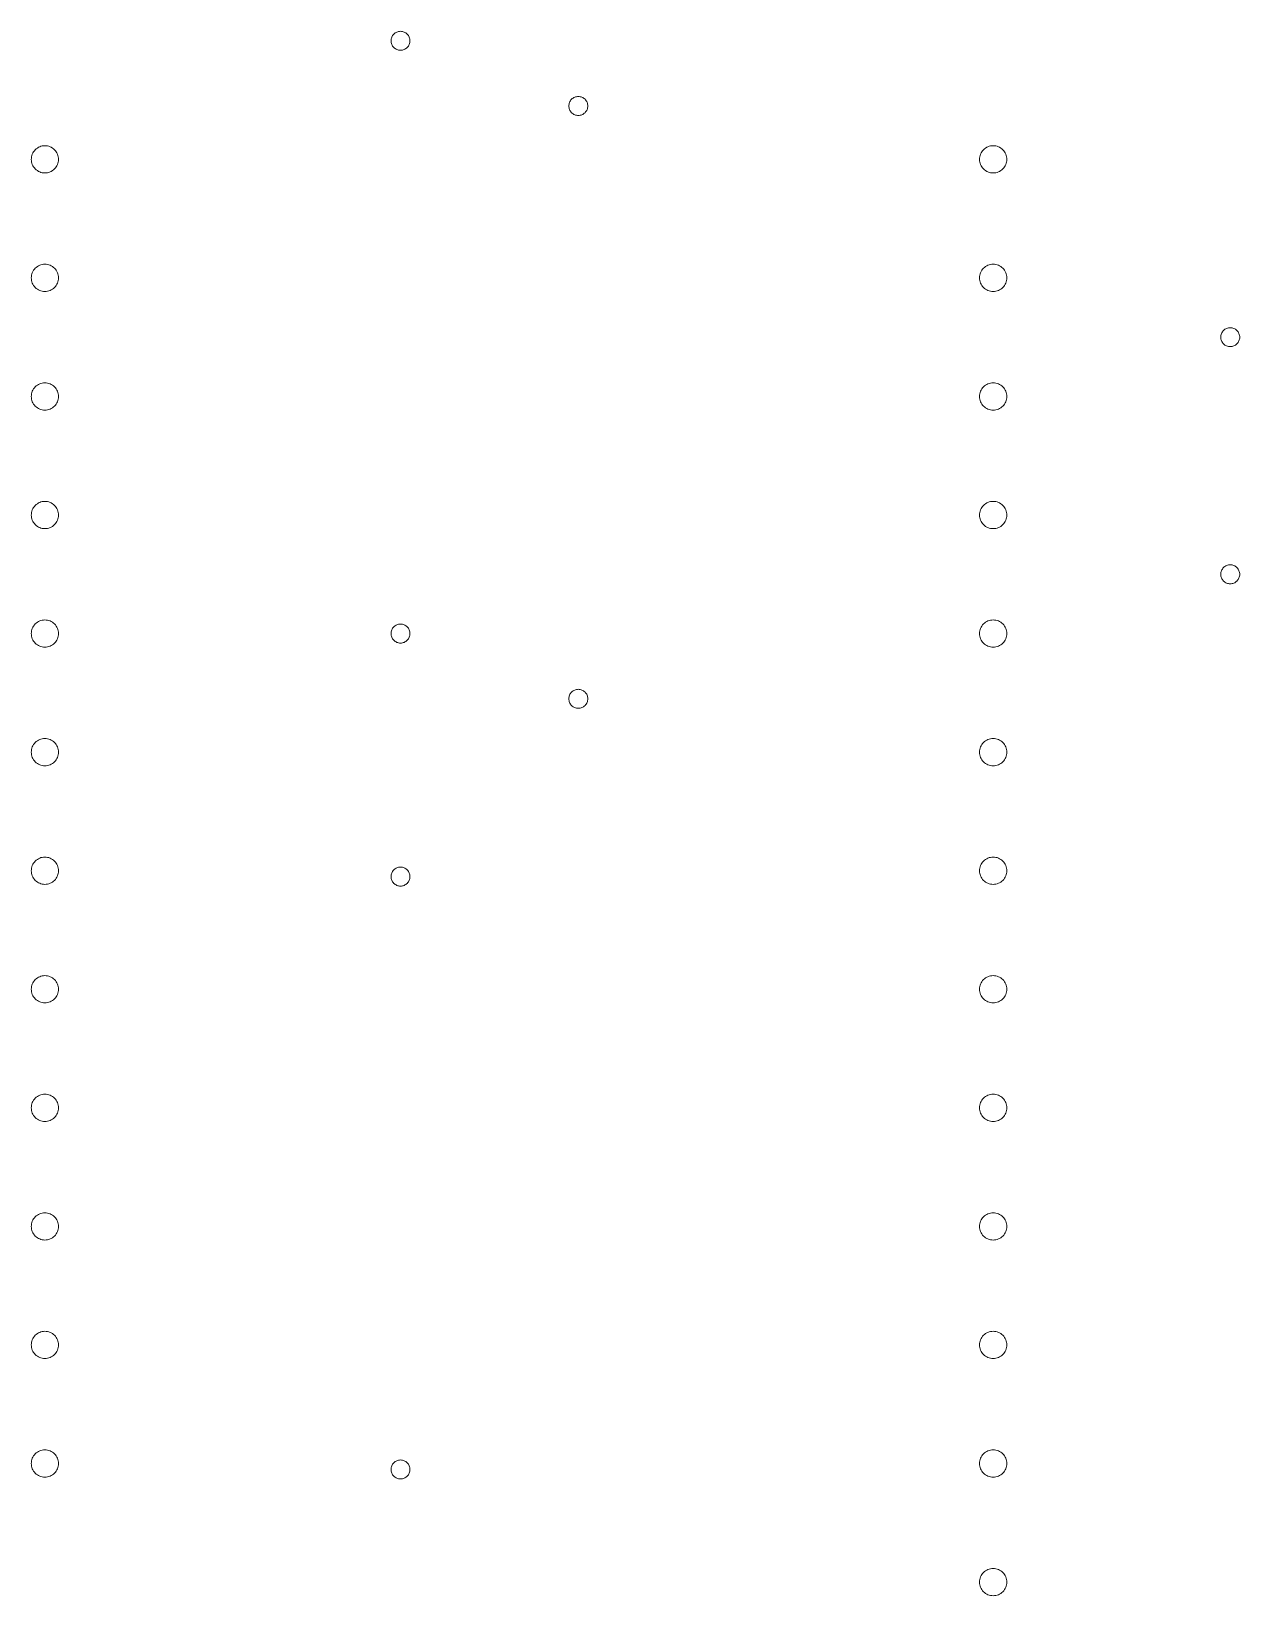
# Model space of a CAD drawing. Header units: inches. Extents: x 0 to 178, y 28 to 230.
# Drawn here: x 0 to 73.4, y 135.4 to 230.4 of the extents above; entities that cross this region are included whole.
import ezdxf

# ---------------------------------------------------------------- set-up
doc = ezdxf.new("R2010")
doc.units = ezdxf.units.IN
doc.header["$MEASUREMENT"] = 0
doc.layers.add('Layer 1', color=7, linetype='Continuous')

msp = doc.modelspace()

# ---------------------------------------------------------------- linework, layer by layer
at = {"layer": 'Layer 1', "color": 113, "lineweight": 5, "true_color": 0x66cc99}
for points in [[(23.004, 229.86), (23.001, 229.804), (22.993, 229.748), (22.979, 229.693), (22.96, 229.64), (22.936, 229.588), (22.907, 229.54), (22.873, 229.495), (22.835, 229.453), (22.793, 229.415), (22.748, 229.381), (22.7, 229.352), (22.648, 229.328), (22.595, 229.309), (22.54, 229.295), (22.484, 229.287), (22.428, 229.284), (22.372, 229.287), (22.316, 229.295), (22.261, 229.309), (22.208, 229.328), (22.156, 229.352), (22.108, 229.381), (22.063, 229.415), (22.021, 229.453), (21.983, 229.495), (21.949, 229.54), (21.92, 229.588), (21.896, 229.64), (21.877, 229.693), (21.863, 229.748), (21.855, 229.804), (21.852, 229.86), (21.855, 229.916), (21.863, 229.972), (21.877, 230.027), (21.896, 230.08), (21.92, 230.132), (21.949, 230.18), (21.983, 230.225), (22.021, 230.267), (22.063, 230.305), (22.108, 230.339), (22.156, 230.368), (22.208, 230.392), (22.261, 230.411), (22.316, 230.425), (22.372, 230.433), (22.428, 230.436), (22.484, 230.433), (22.54, 230.425), (22.595, 230.411), (22.648, 230.392), (22.7, 230.368), (22.748, 230.339), (22.793, 230.305), (22.835, 230.267), (22.873, 230.225), (22.907, 230.18), (22.936, 230.132), (22.96, 230.08), (22.979, 230.027), (22.993, 229.972), (23.001, 229.916), (23.004, 229.86)], [(33.804, 225.9), (33.801, 225.844), (33.793, 225.788), (33.779, 225.733), (33.76, 225.68), (33.736, 225.628), (33.707, 225.58), (33.673, 225.535), (33.635, 225.493), (33.593, 225.455), (33.548, 225.421), (33.5, 225.392), (33.448, 225.368), (33.395, 225.349), (33.34, 225.335), (33.284, 225.327), (33.228, 225.324), (33.172, 225.327), (33.116, 225.335), (33.061, 225.349), (33.008, 225.368), (32.956, 225.392), (32.908, 225.421), (32.863, 225.455), (32.821, 225.493), (32.783, 225.535), (32.749, 225.58), (32.72, 225.628), (32.696, 225.68), (32.677, 225.733), (32.663, 225.788), (32.655, 225.844), (32.652, 225.9), (32.655, 225.956), (32.663, 226.012), (32.677, 226.067), (32.696, 226.12), (32.72, 226.172), (32.749, 226.22), (32.783, 226.265), (32.821, 226.307), (32.863, 226.345), (32.908, 226.379), (32.956, 226.408), (33.008, 226.432), (33.061, 226.451), (33.116, 226.465), (33.172, 226.473), (33.228, 226.476), (33.284, 226.473), (33.34, 226.465), (33.395, 226.451), (33.448, 226.432), (33.5, 226.408), (33.548, 226.379), (33.593, 226.345), (33.635, 226.307), (33.673, 226.265), (33.707, 226.22), (33.736, 226.172), (33.76, 226.12), (33.779, 226.067), (33.793, 226.012), (33.801, 225.956), (33.804, 225.9)], [(1.656, 222.66), (1.652, 222.579), (1.64, 222.498), (1.62, 222.42), (1.593, 222.343), (1.558, 222.27), (1.516, 222.2), (1.468, 222.135), (1.413, 222.075), (1.353, 222.02), (1.288, 221.972), (1.218, 221.93), (1.145, 221.895), (1.068, 221.868), (0.99, 221.848), (0.909, 221.836), (0.828, 221.832), (0.747, 221.836), (0.666, 221.848), (0.588, 221.868), (0.511, 221.895), (0.438, 221.93), (0.368, 221.972), (0.303, 222.02), (0.243, 222.075), (0.188, 222.135), (0.14, 222.2), (0.098, 222.27), (0.063, 222.343), (0.036, 222.42), (0.016, 222.498), (0.004, 222.579), (0, 222.66), (0.004, 222.741), (0.016, 222.822), (0.036, 222.9), (0.063, 222.977), (0.098, 223.05), (0.14, 223.12), (0.188, 223.185), (0.243, 223.245), (0.303, 223.3), (0.368, 223.348), (0.438, 223.39), (0.511, 223.425), (0.588, 223.452), (0.666, 223.472), (0.747, 223.484), (0.828, 223.488), (0.909, 223.484), (0.99, 223.472), (1.068, 223.452), (1.145, 223.425), (1.218, 223.39), (1.288, 223.348), (1.353, 223.3), (1.413, 223.245), (1.468, 223.185), (1.516, 223.12), (1.558, 223.05), (1.593, 222.977), (1.62, 222.9), (1.64, 222.822), (1.652, 222.741), (1.656, 222.66)], [(59.256, 222.66), (59.252, 222.579), (59.24, 222.498), (59.22, 222.42), (59.193, 222.343), (59.158, 222.27), (59.116, 222.2), (59.068, 222.135), (59.013, 222.075), (58.953, 222.02), (58.888, 221.972), (58.818, 221.93), (58.745, 221.895), (58.668, 221.868), (58.59, 221.848), (58.509, 221.836), (58.428, 221.832), (58.347, 221.836), (58.266, 221.848), (58.188, 221.868), (58.111, 221.895), (58.038, 221.93), (57.968, 221.972), (57.903, 222.02), (57.843, 222.075), (57.788, 222.135), (57.74, 222.2), (57.698, 222.27), (57.663, 222.343), (57.636, 222.42), (57.616, 222.498), (57.604, 222.579), (57.6, 222.66), (57.604, 222.741), (57.616, 222.822), (57.636, 222.9), (57.663, 222.977), (57.698, 223.05), (57.74, 223.12), (57.788, 223.185), (57.843, 223.245), (57.903, 223.3), (57.968, 223.348), (58.038, 223.39), (58.111, 223.425), (58.188, 223.452), (58.266, 223.472), (58.347, 223.484), (58.428, 223.488), (58.509, 223.484), (58.59, 223.472), (58.668, 223.452), (58.745, 223.425), (58.818, 223.39), (58.888, 223.348), (58.953, 223.3), (59.013, 223.245), (59.068, 223.185), (59.116, 223.12), (59.158, 223.05), (59.193, 222.977), (59.22, 222.9), (59.24, 222.822), (59.252, 222.741), (59.256, 222.66)], [(1.656, 215.46), (1.652, 215.379), (1.64, 215.298), (1.62, 215.22), (1.593, 215.143), (1.558, 215.07), (1.516, 215), (1.468, 214.935), (1.413, 214.875), (1.353, 214.82), (1.288, 214.772), (1.218, 214.73), (1.145, 214.695), (1.068, 214.668), (0.99, 214.648), (0.909, 214.636), (0.828, 214.632), (0.747, 214.636), (0.666, 214.648), (0.588, 214.668), (0.511, 214.695), (0.438, 214.73), (0.368, 214.772), (0.303, 214.82), (0.243, 214.875), (0.188, 214.935), (0.14, 215), (0.098, 215.07), (0.063, 215.143), (0.036, 215.22), (0.016, 215.298), (0.004, 215.379), (0, 215.46), (0.004, 215.541), (0.016, 215.622), (0.036, 215.7), (0.063, 215.777), (0.098, 215.85), (0.14, 215.92), (0.188, 215.985), (0.243, 216.045), (0.303, 216.1), (0.368, 216.148), (0.438, 216.19), (0.511, 216.225), (0.588, 216.252), (0.666, 216.272), (0.747, 216.284), (0.828, 216.288), (0.909, 216.284), (0.99, 216.272), (1.068, 216.252), (1.145, 216.225), (1.218, 216.19), (1.288, 216.148), (1.353, 216.1), (1.413, 216.045), (1.468, 215.985), (1.516, 215.92), (1.558, 215.85), (1.593, 215.777), (1.62, 215.7), (1.64, 215.622), (1.652, 215.541), (1.656, 215.46)], [(59.256, 215.46), (59.252, 215.379), (59.24, 215.298), (59.22, 215.22), (59.193, 215.143), (59.158, 215.07), (59.116, 215), (59.068, 214.935), (59.013, 214.875), (58.953, 214.82), (58.888, 214.772), (58.818, 214.73), (58.745, 214.695), (58.668, 214.668), (58.59, 214.648), (58.509, 214.636), (58.428, 214.632), (58.347, 214.636), (58.266, 214.648), (58.188, 214.668), (58.111, 214.695), (58.038, 214.73), (57.968, 214.772), (57.903, 214.82), (57.843, 214.875), (57.788, 214.935), (57.74, 215), (57.698, 215.07), (57.663, 215.143), (57.636, 215.22), (57.616, 215.298), (57.604, 215.379), (57.6, 215.46), (57.604, 215.541), (57.616, 215.622), (57.636, 215.7), (57.663, 215.777), (57.698, 215.85), (57.74, 215.92), (57.788, 215.985), (57.843, 216.045), (57.903, 216.1), (57.968, 216.148), (58.038, 216.19), (58.111, 216.225), (58.188, 216.252), (58.266, 216.272), (58.347, 216.284), (58.428, 216.288), (58.509, 216.284), (58.59, 216.272), (58.668, 216.252), (58.745, 216.225), (58.818, 216.19), (58.888, 216.148), (58.953, 216.1), (59.013, 216.045), (59.068, 215.985), (59.116, 215.92), (59.158, 215.85), (59.193, 215.777), (59.22, 215.7), (59.24, 215.622), (59.252, 215.541), (59.256, 215.46)], [(73.404, 211.86), (73.401, 211.804), (73.393, 211.748), (73.379, 211.693), (73.36, 211.64), (73.336, 211.588), (73.307, 211.54), (73.273, 211.495), (73.235, 211.453), (73.193, 211.415), (73.148, 211.381), (73.1, 211.352), (73.048, 211.328), (72.995, 211.309), (72.94, 211.295), (72.884, 211.287), (72.828, 211.284), (72.772, 211.287), (72.716, 211.295), (72.661, 211.309), (72.608, 211.328), (72.556, 211.352), (72.508, 211.381), (72.463, 211.415), (72.421, 211.453), (72.383, 211.495), (72.349, 211.54), (72.32, 211.588), (72.296, 211.64), (72.277, 211.693), (72.263, 211.748), (72.255, 211.804), (72.252, 211.86), (72.255, 211.916), (72.263, 211.972), (72.277, 212.027), (72.296, 212.08), (72.32, 212.132), (72.349, 212.18), (72.383, 212.225), (72.421, 212.267), (72.463, 212.305), (72.508, 212.339), (72.556, 212.368), (72.608, 212.392), (72.661, 212.411), (72.716, 212.425), (72.772, 212.433), (72.828, 212.436), (72.884, 212.433), (72.94, 212.425), (72.995, 212.411), (73.048, 212.392), (73.1, 212.368), (73.148, 212.339), (73.193, 212.305), (73.235, 212.267), (73.273, 212.225), (73.307, 212.18), (73.336, 212.132), (73.36, 212.08), (73.379, 212.027), (73.393, 211.972), (73.401, 211.916), (73.404, 211.86)], [(1.656, 208.26), (1.652, 208.179), (1.64, 208.098), (1.62, 208.02), (1.593, 207.943), (1.558, 207.87), (1.516, 207.8), (1.468, 207.735), (1.413, 207.675), (1.353, 207.62), (1.288, 207.572), (1.218, 207.53), (1.145, 207.495), (1.068, 207.468), (0.99, 207.448), (0.909, 207.436), (0.828, 207.432), (0.747, 207.436), (0.666, 207.448), (0.588, 207.468), (0.511, 207.495), (0.438, 207.53), (0.368, 207.572), (0.303, 207.62), (0.243, 207.675), (0.188, 207.735), (0.14, 207.8), (0.098, 207.87), (0.063, 207.943), (0.036, 208.02), (0.016, 208.098), (0.004, 208.179), (0, 208.26), (0.004, 208.341), (0.016, 208.422), (0.036, 208.5), (0.063, 208.577), (0.098, 208.65), (0.14, 208.72), (0.188, 208.785), (0.243, 208.845), (0.303, 208.9), (0.368, 208.948), (0.438, 208.99), (0.511, 209.025), (0.588, 209.052), (0.666, 209.072), (0.747, 209.084), (0.828, 209.088), (0.909, 209.084), (0.99, 209.072), (1.068, 209.052), (1.145, 209.025), (1.218, 208.99), (1.288, 208.948), (1.353, 208.9), (1.413, 208.845), (1.468, 208.785), (1.516, 208.72), (1.558, 208.65), (1.593, 208.577), (1.62, 208.5), (1.64, 208.422), (1.652, 208.341), (1.656, 208.26)], [(59.256, 208.26), (59.252, 208.179), (59.24, 208.098), (59.22, 208.02), (59.193, 207.943), (59.158, 207.87), (59.116, 207.8), (59.068, 207.735), (59.013, 207.675), (58.953, 207.62), (58.888, 207.572), (58.818, 207.53), (58.745, 207.495), (58.668, 207.468), (58.59, 207.448), (58.509, 207.436), (58.428, 207.432), (58.347, 207.436), (58.266, 207.448), (58.188, 207.468), (58.111, 207.495), (58.038, 207.53), (57.968, 207.572), (57.903, 207.62), (57.843, 207.675), (57.788, 207.735), (57.74, 207.8), (57.698, 207.87), (57.663, 207.943), (57.636, 208.02), (57.616, 208.098), (57.604, 208.179), (57.6, 208.26), (57.604, 208.341), (57.616, 208.422), (57.636, 208.5), (57.663, 208.577), (57.698, 208.65), (57.74, 208.72), (57.788, 208.785), (57.843, 208.845), (57.903, 208.9), (57.968, 208.948), (58.038, 208.99), (58.111, 209.025), (58.188, 209.052), (58.266, 209.072), (58.347, 209.084), (58.428, 209.088), (58.509, 209.084), (58.59, 209.072), (58.668, 209.052), (58.745, 209.025), (58.818, 208.99), (58.888, 208.948), (58.953, 208.9), (59.013, 208.845), (59.068, 208.785), (59.116, 208.72), (59.158, 208.65), (59.193, 208.577), (59.22, 208.5), (59.24, 208.422), (59.252, 208.341), (59.256, 208.26)], [(1.656, 201.06), (1.652, 200.979), (1.64, 200.898), (1.62, 200.82), (1.593, 200.743), (1.558, 200.67), (1.516, 200.6), (1.468, 200.535), (1.413, 200.475), (1.353, 200.42), (1.288, 200.372), (1.218, 200.33), (1.145, 200.295), (1.068, 200.268), (0.99, 200.248), (0.909, 200.236), (0.828, 200.232), (0.747, 200.236), (0.666, 200.248), (0.588, 200.268), (0.511, 200.295), (0.438, 200.33), (0.368, 200.372), (0.303, 200.42), (0.243, 200.475), (0.188, 200.535), (0.14, 200.6), (0.098, 200.67), (0.063, 200.743), (0.036, 200.82), (0.016, 200.898), (0.004, 200.979), (0, 201.06), (0.004, 201.141), (0.016, 201.222), (0.036, 201.3), (0.063, 201.377), (0.098, 201.45), (0.14, 201.52), (0.188, 201.585), (0.243, 201.645), (0.303, 201.7), (0.368, 201.748), (0.438, 201.79), (0.511, 201.825), (0.588, 201.852), (0.666, 201.872), (0.747, 201.884), (0.828, 201.888), (0.909, 201.884), (0.99, 201.872), (1.068, 201.852), (1.145, 201.825), (1.218, 201.79), (1.288, 201.748), (1.353, 201.7), (1.413, 201.645), (1.468, 201.585), (1.516, 201.52), (1.558, 201.45), (1.593, 201.377), (1.62, 201.3), (1.64, 201.222), (1.652, 201.141), (1.656, 201.06)], [(59.256, 201.06), (59.252, 200.979), (59.24, 200.898), (59.22, 200.82), (59.193, 200.743), (59.158, 200.67), (59.116, 200.6), (59.068, 200.535), (59.013, 200.475), (58.953, 200.42), (58.888, 200.372), (58.818, 200.33), (58.745, 200.295), (58.668, 200.268), (58.59, 200.248), (58.509, 200.236), (58.428, 200.232), (58.347, 200.236), (58.266, 200.248), (58.188, 200.268), (58.111, 200.295), (58.038, 200.33), (57.968, 200.372), (57.903, 200.42), (57.843, 200.475), (57.788, 200.535), (57.74, 200.6), (57.698, 200.67), (57.663, 200.743), (57.636, 200.82), (57.616, 200.898), (57.604, 200.979), (57.6, 201.06), (57.604, 201.141), (57.616, 201.222), (57.636, 201.3), (57.663, 201.377), (57.698, 201.45), (57.74, 201.52), (57.788, 201.585), (57.843, 201.645), (57.903, 201.7), (57.968, 201.748), (58.038, 201.79), (58.111, 201.825), (58.188, 201.852), (58.266, 201.872), (58.347, 201.884), (58.428, 201.888), (58.509, 201.884), (58.59, 201.872), (58.668, 201.852), (58.745, 201.825), (58.818, 201.79), (58.888, 201.748), (58.953, 201.7), (59.013, 201.645), (59.068, 201.585), (59.116, 201.52), (59.158, 201.45), (59.193, 201.377), (59.22, 201.3), (59.24, 201.222), (59.252, 201.141), (59.256, 201.06)], [(73.404, 197.46), (73.401, 197.404), (73.393, 197.348), (73.379, 197.293), (73.36, 197.24), (73.336, 197.188), (73.307, 197.14), (73.273, 197.095), (73.235, 197.053), (73.193, 197.015), (73.148, 196.981), (73.1, 196.952), (73.048, 196.928), (72.995, 196.909), (72.94, 196.895), (72.884, 196.887), (72.828, 196.884), (72.772, 196.887), (72.716, 196.895), (72.661, 196.909), (72.608, 196.928), (72.556, 196.952), (72.508, 196.981), (72.463, 197.015), (72.421, 197.053), (72.383, 197.095), (72.349, 197.14), (72.32, 197.188), (72.296, 197.24), (72.277, 197.293), (72.263, 197.348), (72.255, 197.404), (72.252, 197.46), (72.255, 197.516), (72.263, 197.572), (72.277, 197.627), (72.296, 197.68), (72.32, 197.732), (72.349, 197.78), (72.383, 197.825), (72.421, 197.867), (72.463, 197.905), (72.508, 197.939), (72.556, 197.968), (72.608, 197.992), (72.661, 198.011), (72.716, 198.025), (72.772, 198.033), (72.828, 198.036), (72.884, 198.033), (72.94, 198.025), (72.995, 198.011), (73.048, 197.992), (73.1, 197.968), (73.148, 197.939), (73.193, 197.905), (73.235, 197.867), (73.273, 197.825), (73.307, 197.78), (73.336, 197.732), (73.36, 197.68), (73.379, 197.627), (73.393, 197.572), (73.401, 197.516), (73.404, 197.46)], [(1.656, 193.86), (1.652, 193.779), (1.64, 193.698), (1.62, 193.62), (1.593, 193.543), (1.558, 193.47), (1.516, 193.4), (1.468, 193.335), (1.413, 193.275), (1.353, 193.22), (1.288, 193.172), (1.218, 193.13), (1.145, 193.095), (1.068, 193.068), (0.99, 193.048), (0.909, 193.036), (0.828, 193.032), (0.747, 193.036), (0.666, 193.048), (0.588, 193.068), (0.511, 193.095), (0.438, 193.13), (0.368, 193.172), (0.303, 193.22), (0.243, 193.275), (0.188, 193.335), (0.14, 193.4), (0.098, 193.47), (0.063, 193.543), (0.036, 193.62), (0.016, 193.698), (0.004, 193.779), (0, 193.86), (0.004, 193.941), (0.016, 194.022), (0.036, 194.1), (0.063, 194.177), (0.098, 194.25), (0.14, 194.32), (0.188, 194.385), (0.243, 194.445), (0.303, 194.5), (0.368, 194.548), (0.438, 194.59), (0.511, 194.625), (0.588, 194.652), (0.666, 194.672), (0.747, 194.684), (0.828, 194.688), (0.909, 194.684), (0.99, 194.672), (1.068, 194.652), (1.145, 194.625), (1.218, 194.59), (1.288, 194.548), (1.353, 194.5), (1.413, 194.445), (1.468, 194.385), (1.516, 194.32), (1.558, 194.25), (1.593, 194.177), (1.62, 194.1), (1.64, 194.022), (1.652, 193.941), (1.656, 193.86)], [(23.004, 193.86), (23.001, 193.804), (22.993, 193.748), (22.979, 193.693), (22.96, 193.64), (22.936, 193.588), (22.907, 193.54), (22.873, 193.495), (22.835, 193.453), (22.793, 193.415), (22.748, 193.381), (22.7, 193.352), (22.648, 193.328), (22.595, 193.309), (22.54, 193.295), (22.484, 193.287), (22.428, 193.284), (22.372, 193.287), (22.316, 193.295), (22.261, 193.309), (22.208, 193.328), (22.156, 193.352), (22.108, 193.381), (22.063, 193.415), (22.021, 193.453), (21.983, 193.495), (21.949, 193.54), (21.92, 193.588), (21.896, 193.64), (21.877, 193.693), (21.863, 193.748), (21.855, 193.804), (21.852, 193.86), (21.855, 193.916), (21.863, 193.972), (21.877, 194.027), (21.896, 194.08), (21.92, 194.132), (21.949, 194.18), (21.983, 194.225), (22.021, 194.267), (22.063, 194.305), (22.108, 194.339), (22.156, 194.368), (22.208, 194.392), (22.261, 194.411), (22.316, 194.425), (22.372, 194.433), (22.428, 194.436), (22.484, 194.433), (22.54, 194.425), (22.595, 194.411), (22.648, 194.392), (22.7, 194.368), (22.748, 194.339), (22.793, 194.305), (22.835, 194.267), (22.873, 194.225), (22.907, 194.18), (22.936, 194.132), (22.96, 194.08), (22.979, 194.027), (22.993, 193.972), (23.001, 193.916), (23.004, 193.86)], [(59.256, 193.86), (59.252, 193.779), (59.24, 193.698), (59.22, 193.62), (59.193, 193.543), (59.158, 193.47), (59.116, 193.4), (59.068, 193.335), (59.013, 193.275), (58.953, 193.22), (58.888, 193.172), (58.818, 193.13), (58.745, 193.095), (58.668, 193.068), (58.59, 193.048), (58.509, 193.036), (58.428, 193.032), (58.347, 193.036), (58.266, 193.048), (58.188, 193.068), (58.111, 193.095), (58.038, 193.13), (57.968, 193.172), (57.903, 193.22), (57.843, 193.275), (57.788, 193.335), (57.74, 193.4), (57.698, 193.47), (57.663, 193.543), (57.636, 193.62), (57.616, 193.698), (57.604, 193.779), (57.6, 193.86), (57.604, 193.941), (57.616, 194.022), (57.636, 194.1), (57.663, 194.177), (57.698, 194.25), (57.74, 194.32), (57.788, 194.385), (57.843, 194.445), (57.903, 194.5), (57.968, 194.548), (58.038, 194.59), (58.111, 194.625), (58.188, 194.652), (58.266, 194.672), (58.347, 194.684), (58.428, 194.688), (58.509, 194.684), (58.59, 194.672), (58.668, 194.652), (58.745, 194.625), (58.818, 194.59), (58.888, 194.548), (58.953, 194.5), (59.013, 194.445), (59.068, 194.385), (59.116, 194.32), (59.158, 194.25), (59.193, 194.177), (59.22, 194.1), (59.24, 194.022), (59.252, 193.941), (59.256, 193.86)], [(33.804, 189.9), (33.801, 189.844), (33.793, 189.788), (33.779, 189.733), (33.76, 189.68), (33.736, 189.628), (33.707, 189.58), (33.673, 189.535), (33.635, 189.493), (33.593, 189.455), (33.548, 189.421), (33.5, 189.392), (33.448, 189.368), (33.395, 189.349), (33.34, 189.335), (33.284, 189.327), (33.228, 189.324), (33.172, 189.327), (33.116, 189.335), (33.061, 189.349), (33.008, 189.368), (32.956, 189.392), (32.908, 189.421), (32.863, 189.455), (32.821, 189.493), (32.783, 189.535), (32.749, 189.58), (32.72, 189.628), (32.696, 189.68), (32.677, 189.733), (32.663, 189.788), (32.655, 189.844), (32.652, 189.9), (32.655, 189.956), (32.663, 190.012), (32.677, 190.067), (32.696, 190.12), (32.72, 190.172), (32.749, 190.22), (32.783, 190.265), (32.821, 190.307), (32.863, 190.345), (32.908, 190.379), (32.956, 190.408), (33.008, 190.432), (33.061, 190.451), (33.116, 190.465), (33.172, 190.473), (33.228, 190.476), (33.284, 190.473), (33.34, 190.465), (33.395, 190.451), (33.448, 190.432), (33.5, 190.408), (33.548, 190.379), (33.593, 190.345), (33.635, 190.307), (33.673, 190.265), (33.707, 190.22), (33.736, 190.172), (33.76, 190.12), (33.779, 190.067), (33.793, 190.012), (33.801, 189.956), (33.804, 189.9)], [(1.656, 186.66), (1.652, 186.579), (1.64, 186.498), (1.62, 186.42), (1.593, 186.343), (1.558, 186.27), (1.516, 186.2), (1.468, 186.135), (1.413, 186.075), (1.353, 186.02), (1.288, 185.972), (1.218, 185.93), (1.145, 185.895), (1.068, 185.868), (0.99, 185.848), (0.909, 185.836), (0.828, 185.832), (0.747, 185.836), (0.666, 185.848), (0.588, 185.868), (0.511, 185.895), (0.438, 185.93), (0.368, 185.972), (0.303, 186.02), (0.243, 186.075), (0.188, 186.135), (0.14, 186.2), (0.098, 186.27), (0.063, 186.343), (0.036, 186.42), (0.016, 186.498), (0.004, 186.579), (0, 186.66), (0.004, 186.741), (0.016, 186.822), (0.036, 186.9), (0.063, 186.977), (0.098, 187.05), (0.14, 187.12), (0.188, 187.185), (0.243, 187.245), (0.303, 187.3), (0.368, 187.348), (0.438, 187.39), (0.511, 187.425), (0.588, 187.452), (0.666, 187.472), (0.747, 187.484), (0.828, 187.488), (0.909, 187.484), (0.99, 187.472), (1.068, 187.452), (1.145, 187.425), (1.218, 187.39), (1.288, 187.348), (1.353, 187.3), (1.413, 187.245), (1.468, 187.185), (1.516, 187.12), (1.558, 187.05), (1.593, 186.977), (1.62, 186.9), (1.64, 186.822), (1.652, 186.741), (1.656, 186.66)], [(59.256, 186.66), (59.252, 186.579), (59.24, 186.498), (59.22, 186.42), (59.193, 186.343), (59.158, 186.27), (59.116, 186.2), (59.068, 186.135), (59.013, 186.075), (58.953, 186.02), (58.888, 185.972), (58.818, 185.93), (58.745, 185.895), (58.668, 185.868), (58.59, 185.848), (58.509, 185.836), (58.428, 185.832), (58.347, 185.836), (58.266, 185.848), (58.188, 185.868), (58.111, 185.895), (58.038, 185.93), (57.968, 185.972), (57.903, 186.02), (57.843, 186.075), (57.788, 186.135), (57.74, 186.2), (57.698, 186.27), (57.663, 186.343), (57.636, 186.42), (57.616, 186.498), (57.604, 186.579), (57.6, 186.66), (57.604, 186.741), (57.616, 186.822), (57.636, 186.9), (57.663, 186.977), (57.698, 187.05), (57.74, 187.12), (57.788, 187.185), (57.843, 187.245), (57.903, 187.3), (57.968, 187.348), (58.038, 187.39), (58.111, 187.425), (58.188, 187.452), (58.266, 187.472), (58.347, 187.484), (58.428, 187.488), (58.509, 187.484), (58.59, 187.472), (58.668, 187.452), (58.745, 187.425), (58.818, 187.39), (58.888, 187.348), (58.953, 187.3), (59.013, 187.245), (59.068, 187.185), (59.116, 187.12), (59.158, 187.05), (59.193, 186.977), (59.22, 186.9), (59.24, 186.822), (59.252, 186.741), (59.256, 186.66)], [(1.656, 179.46), (1.652, 179.379), (1.64, 179.298), (1.62, 179.22), (1.593, 179.143), (1.558, 179.07), (1.516, 179), (1.468, 178.935), (1.413, 178.875), (1.353, 178.82), (1.288, 178.772), (1.218, 178.73), (1.145, 178.695), (1.068, 178.668), (0.99, 178.648), (0.909, 178.636), (0.828, 178.632), (0.747, 178.636), (0.666, 178.648), (0.588, 178.668), (0.511, 178.695), (0.438, 178.73), (0.368, 178.772), (0.303, 178.82), (0.243, 178.875), (0.188, 178.935), (0.14, 179), (0.098, 179.07), (0.063, 179.143), (0.036, 179.22), (0.016, 179.298), (0.004, 179.379), (0, 179.46), (0.004, 179.541), (0.016, 179.622), (0.036, 179.7), (0.063, 179.777), (0.098, 179.85), (0.14, 179.92), (0.188, 179.985), (0.243, 180.045), (0.303, 180.1), (0.368, 180.148), (0.438, 180.19), (0.511, 180.225), (0.588, 180.252), (0.666, 180.272), (0.747, 180.284), (0.828, 180.288), (0.909, 180.284), (0.99, 180.272), (1.068, 180.252), (1.145, 180.225), (1.218, 180.19), (1.288, 180.148), (1.353, 180.1), (1.413, 180.045), (1.468, 179.985), (1.516, 179.92), (1.558, 179.85), (1.593, 179.777), (1.62, 179.7), (1.64, 179.622), (1.652, 179.541), (1.656, 179.46)], [(23.004, 179.1), (23.001, 179.044), (22.993, 178.988), (22.979, 178.933), (22.96, 178.88), (22.936, 178.828), (22.907, 178.78), (22.873, 178.735), (22.835, 178.693), (22.793, 178.655), (22.748, 178.621), (22.7, 178.592), (22.648, 178.568), (22.595, 178.549), (22.54, 178.535), (22.484, 178.527), (22.428, 178.524), (22.372, 178.527), (22.316, 178.535), (22.261, 178.549), (22.208, 178.568), (22.156, 178.592), (22.108, 178.621), (22.063, 178.655), (22.021, 178.693), (21.983, 178.735), (21.949, 178.78), (21.92, 178.828), (21.896, 178.88), (21.877, 178.933), (21.863, 178.988), (21.855, 179.044), (21.852, 179.1), (21.855, 179.156), (21.863, 179.212), (21.877, 179.267), (21.896, 179.32), (21.92, 179.372), (21.949, 179.42), (21.983, 179.465), (22.021, 179.507), (22.063, 179.545), (22.108, 179.579), (22.156, 179.608), (22.208, 179.632), (22.261, 179.651), (22.316, 179.665), (22.372, 179.673), (22.428, 179.676), (22.484, 179.673), (22.54, 179.665), (22.595, 179.651), (22.648, 179.632), (22.7, 179.608), (22.748, 179.579), (22.793, 179.545), (22.835, 179.507), (22.873, 179.465), (22.907, 179.42), (22.936, 179.372), (22.96, 179.32), (22.979, 179.267), (22.993, 179.212), (23.001, 179.156), (23.004, 179.1)], [(59.256, 179.46), (59.252, 179.379), (59.24, 179.298), (59.22, 179.22), (59.193, 179.143), (59.158, 179.07), (59.116, 179), (59.068, 178.935), (59.013, 178.875), (58.953, 178.82), (58.888, 178.772), (58.818, 178.73), (58.745, 178.695), (58.668, 178.668), (58.59, 178.648), (58.509, 178.636), (58.428, 178.632), (58.347, 178.636), (58.266, 178.648), (58.188, 178.668), (58.111, 178.695), (58.038, 178.73), (57.968, 178.772), (57.903, 178.82), (57.843, 178.875), (57.788, 178.935), (57.74, 179), (57.698, 179.07), (57.663, 179.143), (57.636, 179.22), (57.616, 179.298), (57.604, 179.379), (57.6, 179.46), (57.604, 179.541), (57.616, 179.622), (57.636, 179.7), (57.663, 179.777), (57.698, 179.85), (57.74, 179.92), (57.788, 179.985), (57.843, 180.045), (57.903, 180.1), (57.968, 180.148), (58.038, 180.19), (58.111, 180.225), (58.188, 180.252), (58.266, 180.272), (58.347, 180.284), (58.428, 180.288), (58.509, 180.284), (58.59, 180.272), (58.668, 180.252), (58.745, 180.225), (58.818, 180.19), (58.888, 180.148), (58.953, 180.1), (59.013, 180.045), (59.068, 179.985), (59.116, 179.92), (59.158, 179.85), (59.193, 179.777), (59.22, 179.7), (59.24, 179.622), (59.252, 179.541), (59.256, 179.46)], [(1.656, 172.26), (1.652, 172.179), (1.64, 172.098), (1.62, 172.02), (1.593, 171.943), (1.558, 171.87), (1.516, 171.8), (1.468, 171.735), (1.413, 171.675), (1.353, 171.62), (1.288, 171.572), (1.218, 171.53), (1.145, 171.495), (1.068, 171.468), (0.99, 171.448), (0.909, 171.436), (0.828, 171.432), (0.747, 171.436), (0.666, 171.448), (0.588, 171.468), (0.511, 171.495), (0.438, 171.53), (0.368, 171.572), (0.303, 171.62), (0.243, 171.675), (0.188, 171.735), (0.14, 171.8), (0.098, 171.87), (0.063, 171.943), (0.036, 172.02), (0.016, 172.098), (0.004, 172.179), (0, 172.26), (0.004, 172.341), (0.016, 172.422), (0.036, 172.5), (0.063, 172.577), (0.098, 172.65), (0.14, 172.72), (0.188, 172.785), (0.243, 172.845), (0.303, 172.9), (0.368, 172.948), (0.438, 172.99), (0.511, 173.025), (0.588, 173.052), (0.666, 173.072), (0.747, 173.084), (0.828, 173.088), (0.909, 173.084), (0.99, 173.072), (1.068, 173.052), (1.145, 173.025), (1.218, 172.99), (1.288, 172.948), (1.353, 172.9), (1.413, 172.845), (1.468, 172.785), (1.516, 172.72), (1.558, 172.65), (1.593, 172.577), (1.62, 172.5), (1.64, 172.422), (1.652, 172.341), (1.656, 172.26)], [(59.256, 172.26), (59.252, 172.179), (59.24, 172.098), (59.22, 172.02), (59.193, 171.943), (59.158, 171.87), (59.116, 171.8), (59.068, 171.735), (59.013, 171.675), (58.953, 171.62), (58.888, 171.572), (58.818, 171.53), (58.745, 171.495), (58.668, 171.468), (58.59, 171.448), (58.509, 171.436), (58.428, 171.432), (58.347, 171.436), (58.266, 171.448), (58.188, 171.468), (58.111, 171.495), (58.038, 171.53), (57.968, 171.572), (57.903, 171.62), (57.843, 171.675), (57.788, 171.735), (57.74, 171.8), (57.698, 171.87), (57.663, 171.943), (57.636, 172.02), (57.616, 172.098), (57.604, 172.179), (57.6, 172.26), (57.604, 172.341), (57.616, 172.422), (57.636, 172.5), (57.663, 172.577), (57.698, 172.65), (57.74, 172.72), (57.788, 172.785), (57.843, 172.845), (57.903, 172.9), (57.968, 172.948), (58.038, 172.99), (58.111, 173.025), (58.188, 173.052), (58.266, 173.072), (58.347, 173.084), (58.428, 173.088), (58.509, 173.084), (58.59, 173.072), (58.668, 173.052), (58.745, 173.025), (58.818, 172.99), (58.888, 172.948), (58.953, 172.9), (59.013, 172.845), (59.068, 172.785), (59.116, 172.72), (59.158, 172.65), (59.193, 172.577), (59.22, 172.5), (59.24, 172.422), (59.252, 172.341), (59.256, 172.26)], [(1.656, 165.06), (1.652, 164.979), (1.64, 164.898), (1.62, 164.82), (1.593, 164.743), (1.558, 164.67), (1.516, 164.6), (1.468, 164.535), (1.413, 164.475), (1.353, 164.42), (1.288, 164.372), (1.218, 164.33), (1.145, 164.295), (1.068, 164.268), (0.99, 164.248), (0.909, 164.236), (0.828, 164.232), (0.747, 164.236), (0.666, 164.248), (0.588, 164.268), (0.511, 164.295), (0.438, 164.33), (0.368, 164.372), (0.303, 164.42), (0.243, 164.475), (0.188, 164.535), (0.14, 164.6), (0.098, 164.67), (0.063, 164.743), (0.036, 164.82), (0.016, 164.898), (0.004, 164.979), (0, 165.06), (0.004, 165.141), (0.016, 165.222), (0.036, 165.3), (0.063, 165.377), (0.098, 165.45), (0.14, 165.52), (0.188, 165.585), (0.243, 165.645), (0.303, 165.7), (0.368, 165.748), (0.438, 165.79), (0.511, 165.825), (0.588, 165.852), (0.666, 165.872), (0.747, 165.884), (0.828, 165.888), (0.909, 165.884), (0.99, 165.872), (1.068, 165.852), (1.145, 165.825), (1.218, 165.79), (1.288, 165.748), (1.353, 165.7), (1.413, 165.645), (1.468, 165.585), (1.516, 165.52), (1.558, 165.45), (1.593, 165.377), (1.62, 165.3), (1.64, 165.222), (1.652, 165.141), (1.656, 165.06)], [(59.256, 165.06), (59.252, 164.979), (59.24, 164.898), (59.22, 164.82), (59.193, 164.743), (59.158, 164.67), (59.116, 164.6), (59.068, 164.535), (59.013, 164.475), (58.953, 164.42), (58.888, 164.372), (58.818, 164.33), (58.745, 164.295), (58.668, 164.268), (58.59, 164.248), (58.509, 164.236), (58.428, 164.232), (58.347, 164.236), (58.266, 164.248), (58.188, 164.268), (58.111, 164.295), (58.038, 164.33), (57.968, 164.372), (57.903, 164.42), (57.843, 164.475), (57.788, 164.535), (57.74, 164.6), (57.698, 164.67), (57.663, 164.743), (57.636, 164.82), (57.616, 164.898), (57.604, 164.979), (57.6, 165.06), (57.604, 165.141), (57.616, 165.222), (57.636, 165.3), (57.663, 165.377), (57.698, 165.45), (57.74, 165.52), (57.788, 165.585), (57.843, 165.645), (57.903, 165.7), (57.968, 165.748), (58.038, 165.79), (58.111, 165.825), (58.188, 165.852), (58.266, 165.872), (58.347, 165.884), (58.428, 165.888), (58.509, 165.884), (58.59, 165.872), (58.668, 165.852), (58.745, 165.825), (58.818, 165.79), (58.888, 165.748), (58.953, 165.7), (59.013, 165.645), (59.068, 165.585), (59.116, 165.52), (59.158, 165.45), (59.193, 165.377), (59.22, 165.3), (59.24, 165.222), (59.252, 165.141), (59.256, 165.06)], [(1.656, 157.86), (1.652, 157.779), (1.64, 157.698), (1.62, 157.62), (1.593, 157.543), (1.558, 157.47), (1.516, 157.4), (1.468, 157.335), (1.413, 157.275), (1.353, 157.22), (1.288, 157.172), (1.218, 157.13), (1.145, 157.095), (1.068, 157.068), (0.99, 157.048), (0.909, 157.036), (0.828, 157.032), (0.747, 157.036), (0.666, 157.048), (0.588, 157.068), (0.511, 157.095), (0.438, 157.13), (0.368, 157.172), (0.303, 157.22), (0.243, 157.275), (0.188, 157.335), (0.14, 157.4), (0.098, 157.47), (0.063, 157.543), (0.036, 157.62), (0.016, 157.698), (0.004, 157.779), (0, 157.86), (0.004, 157.941), (0.016, 158.022), (0.036, 158.1), (0.063, 158.177), (0.098, 158.25), (0.14, 158.32), (0.188, 158.385), (0.243, 158.445), (0.303, 158.5), (0.368, 158.548), (0.438, 158.59), (0.511, 158.625), (0.588, 158.652), (0.666, 158.672), (0.747, 158.684), (0.828, 158.688), (0.909, 158.684), (0.99, 158.672), (1.068, 158.652), (1.145, 158.625), (1.218, 158.59), (1.288, 158.548), (1.353, 158.5), (1.413, 158.445), (1.468, 158.385), (1.516, 158.32), (1.558, 158.25), (1.593, 158.177), (1.62, 158.1), (1.64, 158.022), (1.652, 157.941), (1.656, 157.86)], [(59.256, 157.86), (59.252, 157.779), (59.24, 157.698), (59.22, 157.62), (59.193, 157.543), (59.158, 157.47), (59.116, 157.4), (59.068, 157.335), (59.013, 157.275), (58.953, 157.22), (58.888, 157.172), (58.818, 157.13), (58.745, 157.095), (58.668, 157.068), (58.59, 157.048), (58.509, 157.036), (58.428, 157.032), (58.347, 157.036), (58.266, 157.048), (58.188, 157.068), (58.111, 157.095), (58.038, 157.13), (57.968, 157.172), (57.903, 157.22), (57.843, 157.275), (57.788, 157.335), (57.74, 157.4), (57.698, 157.47), (57.663, 157.543), (57.636, 157.62), (57.616, 157.698), (57.604, 157.779), (57.6, 157.86), (57.604, 157.941), (57.616, 158.022), (57.636, 158.1), (57.663, 158.177), (57.698, 158.25), (57.74, 158.32), (57.788, 158.385), (57.843, 158.445), (57.903, 158.5), (57.968, 158.548), (58.038, 158.59), (58.111, 158.625), (58.188, 158.652), (58.266, 158.672), (58.347, 158.684), (58.428, 158.688), (58.509, 158.684), (58.59, 158.672), (58.668, 158.652), (58.745, 158.625), (58.818, 158.59), (58.888, 158.548), (58.953, 158.5), (59.013, 158.445), (59.068, 158.385), (59.116, 158.32), (59.158, 158.25), (59.193, 158.177), (59.22, 158.1), (59.24, 158.022), (59.252, 157.941), (59.256, 157.86)], [(1.656, 150.66), (1.652, 150.579), (1.64, 150.498), (1.62, 150.42), (1.593, 150.343), (1.558, 150.27), (1.516, 150.2), (1.468, 150.135), (1.413, 150.075), (1.353, 150.02), (1.288, 149.972), (1.218, 149.93), (1.145, 149.895), (1.068, 149.868), (0.99, 149.848), (0.909, 149.836), (0.828, 149.832), (0.747, 149.836), (0.666, 149.848), (0.588, 149.868), (0.511, 149.895), (0.438, 149.93), (0.368, 149.972), (0.303, 150.02), (0.243, 150.075), (0.188, 150.135), (0.14, 150.2), (0.098, 150.27), (0.063, 150.343), (0.036, 150.42), (0.016, 150.498), (0.004, 150.579), (0, 150.66), (0.004, 150.741), (0.016, 150.822), (0.036, 150.9), (0.063, 150.977), (0.098, 151.05), (0.14, 151.12), (0.188, 151.185), (0.243, 151.245), (0.303, 151.3), (0.368, 151.348), (0.438, 151.39), (0.511, 151.425), (0.588, 151.452), (0.666, 151.472), (0.747, 151.484), (0.828, 151.488), (0.909, 151.484), (0.99, 151.472), (1.068, 151.452), (1.145, 151.425), (1.218, 151.39), (1.288, 151.348), (1.353, 151.3), (1.413, 151.245), (1.468, 151.185), (1.516, 151.12), (1.558, 151.05), (1.593, 150.977), (1.62, 150.9), (1.64, 150.822), (1.652, 150.741), (1.656, 150.66)], [(59.256, 150.66), (59.252, 150.579), (59.24, 150.498), (59.22, 150.42), (59.193, 150.343), (59.158, 150.27), (59.116, 150.2), (59.068, 150.135), (59.013, 150.075), (58.953, 150.02), (58.888, 149.972), (58.818, 149.93), (58.745, 149.895), (58.668, 149.868), (58.59, 149.848), (58.509, 149.836), (58.428, 149.832), (58.347, 149.836), (58.266, 149.848), (58.188, 149.868), (58.111, 149.895), (58.038, 149.93), (57.968, 149.972), (57.903, 150.02), (57.843, 150.075), (57.788, 150.135), (57.74, 150.2), (57.698, 150.27), (57.663, 150.343), (57.636, 150.42), (57.616, 150.498), (57.604, 150.579), (57.6, 150.66), (57.604, 150.741), (57.616, 150.822), (57.636, 150.9), (57.663, 150.977), (57.698, 151.05), (57.74, 151.12), (57.788, 151.185), (57.843, 151.245), (57.903, 151.3), (57.968, 151.348), (58.038, 151.39), (58.111, 151.425), (58.188, 151.452), (58.266, 151.472), (58.347, 151.484), (58.428, 151.488), (58.509, 151.484), (58.59, 151.472), (58.668, 151.452), (58.745, 151.425), (58.818, 151.39), (58.888, 151.348), (58.953, 151.3), (59.013, 151.245), (59.068, 151.185), (59.116, 151.12), (59.158, 151.05), (59.193, 150.977), (59.22, 150.9), (59.24, 150.822), (59.252, 150.741), (59.256, 150.66)], [(1.656, 143.46), (1.652, 143.379), (1.64, 143.298), (1.62, 143.22), (1.593, 143.143), (1.558, 143.07), (1.516, 143), (1.468, 142.935), (1.413, 142.875), (1.353, 142.82), (1.288, 142.772), (1.218, 142.73), (1.145, 142.695), (1.068, 142.668), (0.99, 142.648), (0.909, 142.636), (0.828, 142.632), (0.747, 142.636), (0.666, 142.648), (0.588, 142.668), (0.511, 142.695), (0.438, 142.73), (0.368, 142.772), (0.303, 142.82), (0.243, 142.875), (0.188, 142.935), (0.14, 143), (0.098, 143.07), (0.063, 143.143), (0.036, 143.22), (0.016, 143.298), (0.004, 143.379), (0, 143.46), (0.004, 143.541), (0.016, 143.622), (0.036, 143.7), (0.063, 143.777), (0.098, 143.85), (0.14, 143.92), (0.188, 143.985), (0.243, 144.045), (0.303, 144.1), (0.368, 144.148), (0.438, 144.19), (0.511, 144.225), (0.588, 144.252), (0.666, 144.272), (0.747, 144.284), (0.828, 144.288), (0.909, 144.284), (0.99, 144.272), (1.068, 144.252), (1.145, 144.225), (1.218, 144.19), (1.288, 144.148), (1.353, 144.1), (1.413, 144.045), (1.468, 143.985), (1.516, 143.92), (1.558, 143.85), (1.593, 143.777), (1.62, 143.7), (1.64, 143.622), (1.652, 143.541), (1.656, 143.46)], [(23.004, 143.1), (23.001, 143.044), (22.993, 142.988), (22.979, 142.933), (22.96, 142.88), (22.936, 142.828), (22.907, 142.78), (22.873, 142.735), (22.835, 142.693), (22.793, 142.655), (22.748, 142.621), (22.7, 142.592), (22.648, 142.568), (22.595, 142.549), (22.54, 142.535), (22.484, 142.527), (22.428, 142.524), (22.372, 142.527), (22.316, 142.535), (22.261, 142.549), (22.208, 142.568), (22.156, 142.592), (22.108, 142.621), (22.063, 142.655), (22.021, 142.693), (21.983, 142.735), (21.949, 142.78), (21.92, 142.828), (21.896, 142.88), (21.877, 142.933), (21.863, 142.988), (21.855, 143.044), (21.852, 143.1), (21.855, 143.156), (21.863, 143.212), (21.877, 143.267), (21.896, 143.32), (21.92, 143.372), (21.949, 143.42), (21.983, 143.465), (22.021, 143.507), (22.063, 143.545), (22.108, 143.579), (22.156, 143.608), (22.208, 143.632), (22.261, 143.651), (22.316, 143.665), (22.372, 143.673), (22.428, 143.676), (22.484, 143.673), (22.54, 143.665), (22.595, 143.651), (22.648, 143.632), (22.7, 143.608), (22.748, 143.579), (22.793, 143.545), (22.835, 143.507), (22.873, 143.465), (22.907, 143.42), (22.936, 143.372), (22.96, 143.32), (22.979, 143.267), (22.993, 143.212), (23.001, 143.156), (23.004, 143.1)], [(59.256, 143.46), (59.252, 143.379), (59.24, 143.298), (59.22, 143.22), (59.193, 143.143), (59.158, 143.07), (59.116, 143), (59.068, 142.935), (59.013, 142.875), (58.953, 142.82), (58.888, 142.772), (58.818, 142.73), (58.745, 142.695), (58.668, 142.668), (58.59, 142.648), (58.509, 142.636), (58.428, 142.632), (58.347, 142.636), (58.266, 142.648), (58.188, 142.668), (58.111, 142.695), (58.038, 142.73), (57.968, 142.772), (57.903, 142.82), (57.843, 142.875), (57.788, 142.935), (57.74, 143), (57.698, 143.07), (57.663, 143.143), (57.636, 143.22), (57.616, 143.298), (57.604, 143.379), (57.6, 143.46), (57.604, 143.541), (57.616, 143.622), (57.636, 143.7), (57.663, 143.777), (57.698, 143.85), (57.74, 143.92), (57.788, 143.985), (57.843, 144.045), (57.903, 144.1), (57.968, 144.148), (58.038, 144.19), (58.111, 144.225), (58.188, 144.252), (58.266, 144.272), (58.347, 144.284), (58.428, 144.288), (58.509, 144.284), (58.59, 144.272), (58.668, 144.252), (58.745, 144.225), (58.818, 144.19), (58.888, 144.148), (58.953, 144.1), (59.013, 144.045), (59.068, 143.985), (59.116, 143.92), (59.158, 143.85), (59.193, 143.777), (59.22, 143.7), (59.24, 143.622), (59.252, 143.541), (59.256, 143.46)], [(59.256, 136.26), (59.252, 136.179), (59.24, 136.098), (59.22, 136.02), (59.193, 135.943), (59.158, 135.87), (59.116, 135.8), (59.068, 135.735), (59.013, 135.675), (58.953, 135.62), (58.888, 135.572), (58.818, 135.53), (58.745, 135.495), (58.668, 135.468), (58.59, 135.448), (58.509, 135.436), (58.428, 135.432), (58.347, 135.436), (58.266, 135.448), (58.188, 135.468), (58.111, 135.495), (58.038, 135.53), (57.968, 135.572), (57.903, 135.62), (57.843, 135.675), (57.788, 135.735), (57.74, 135.8), (57.698, 135.87), (57.663, 135.943), (57.636, 136.02), (57.616, 136.098), (57.604, 136.179), (57.6, 136.26), (57.604, 136.341), (57.616, 136.422), (57.636, 136.5), (57.663, 136.577), (57.698, 136.65), (57.74, 136.72), (57.788, 136.785), (57.843, 136.845), (57.903, 136.9), (57.968, 136.948), (58.038, 136.99), (58.111, 137.025), (58.188, 137.052), (58.266, 137.072), (58.347, 137.084), (58.428, 137.088), (58.509, 137.084), (58.59, 137.072), (58.668, 137.052), (58.745, 137.025), (58.818, 136.99), (58.888, 136.948), (58.953, 136.9), (59.013, 136.845), (59.068, 136.785), (59.116, 136.72), (59.158, 136.65), (59.193, 136.577), (59.22, 136.5), (59.24, 136.422), (59.252, 136.341), (59.256, 136.26)]]:
    msp.add_lwpolyline(points, dxfattribs=at)

doc.saveas('drawing.dxf')
